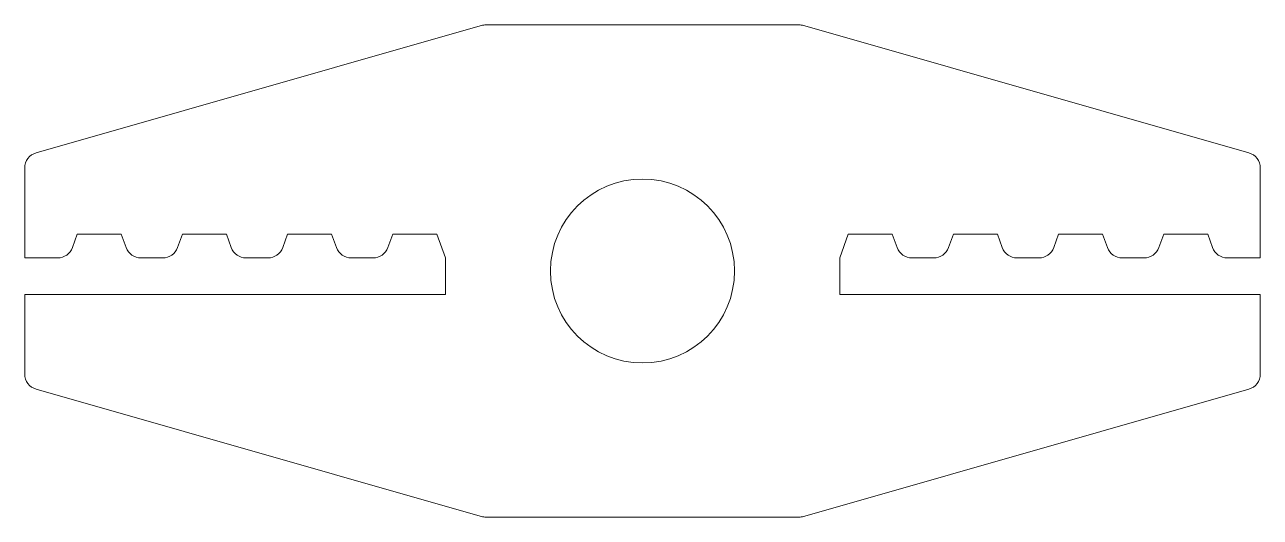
# Model space of a CAD drawing. Header units: inches. Extents: x 5.035 to 5.975, y 4.279 to 4.654.
import ezdxf

# ---------------------------------------------------------------- set-up
doc = ezdxf.new("R2010")
doc.units = ezdxf.units.IN
doc.header["$MEASUREMENT"] = 0

msp = doc.modelspace()

# ---------------------------------------------------------------- linework, layer by layer
at = {"color": 7, "linetype": 'Continuous', "lineweight": 15}
for p, q in [((5.04331, 4.55651), (5.38299, 4.65356)), ((5.62293, 4.65402), (5.38629, 4.65402)), ((5.9659, 4.55651), (5.62622, 4.65356)), ((5.03461, 4.54497), (5.03461, 4.47652)), ((5.97461, 4.47652), (5.97461, 4.54497)), ((5.07461, 4.49452), (5.07093, 4.48442)), ((5.10806, 4.49452), (5.07461, 4.49452)), ((5.11173, 4.48442), (5.10806, 4.49452)), ((5.15461, 4.49452), (5.15093, 4.48442)), ((5.18806, 4.49452), (5.15461, 4.49452)), ((5.19173, 4.48442), (5.18806, 4.49452)), ((5.23461, 4.49452), (5.23093, 4.48442)), ((5.26806, 4.49452), (5.23461, 4.49452)), ((5.27173, 4.48442), (5.26806, 4.49452)), ((5.31461, 4.49452), (5.31093, 4.48442)), ((5.34806, 4.49452), (5.31461, 4.49452)), ((5.35461, 4.47652), (5.34806, 4.49452)), ((5.65461, 4.47652), (5.66116, 4.49452)), ((5.66116, 4.49452), (5.69461, 4.49452)), ((5.69461, 4.49452), (5.69828, 4.48442)), ((5.73748, 4.48442), (5.74116, 4.49452)), ((5.74116, 4.49452), (5.77461, 4.49452)), ((5.77461, 4.49452), (5.77828, 4.48442)), ((5.81748, 4.48442), (5.82116, 4.49452)), ((5.82116, 4.49452), (5.85461, 4.49452)), ((5.85461, 4.49452), (5.85828, 4.48442)), ((5.89748, 4.48442), (5.90116, 4.49452)), ((5.90116, 4.49452), (5.93461, 4.49452)), ((5.93461, 4.49452), (5.93828, 4.48442)), ((5.05965, 4.47652), (5.03461, 4.47652)), ((5.13965, 4.47652), (5.12301, 4.47652)), ((5.21965, 4.47652), (5.20301, 4.47652)), ((5.29965, 4.47652), (5.28301, 4.47652)), ((5.35461, 4.44852), (5.35461, 4.47652)), ((5.65461, 4.44852), (5.65461, 4.47652)), ((5.70956, 4.47652), (5.7262, 4.47652)), ((5.78956, 4.47652), (5.8062, 4.47652)), ((5.86956, 4.47652), (5.8862, 4.47652)), ((5.94956, 4.47652), (5.97461, 4.47652)), ((5.03461, 4.44852), (5.03461, 4.38807)), ((5.03461, 4.44852), (5.35461, 4.44852)), ((5.97461, 4.44852), (5.65461, 4.44852)), ((5.97461, 4.38807), (5.97461, 4.44852)), ((5.38299, 4.27948), (5.04331, 4.37653)), ((5.62622, 4.27948), (5.9659, 4.37653)), ((5.38629, 4.27902), (5.62293, 4.27902))]:
    msp.add_line(p, q, dxfattribs=at)
msp.add_circle((5.50461, 4.46652), 0.07, dxfattribs=at)
for centre, start, end in [((5.38629, 4.64202), 90, 105.9454), ((5.62293, 4.64202), 74.0546, 90), ((5.04661, 4.54497), 105.9454, 180), ((5.96261, 4.54497), 0, 74.0546), ((5.05965, 4.48852), 270, 340), ((5.12301, 4.48852), 200, 270), ((5.13965, 4.48852), 270, 340), ((5.20301, 4.48852), 200, 270), ((5.21965, 4.48852), 270, 340), ((5.28301, 4.48852), 200, 270), ((5.29965, 4.48852), 270, 340), ((5.70956, 4.48852), 200, 270), ((5.7262, 4.48852), 270, 340), ((5.78956, 4.48852), 200, 270), ((5.8062, 4.48852), 270, 340), ((5.86956, 4.48852), 200, 270), ((5.8862, 4.48852), 270, 340), ((5.94956, 4.48852), 200, 270), ((5.04661, 4.38807), 180, 254.0546), ((5.96261, 4.38807), 285.9454, 0), ((5.38629, 4.29102), 254.0546, 270), ((5.62293, 4.29102), 270, 285.9454)]:
    msp.add_arc(centre, 0.012, start, end, dxfattribs=at)

doc.saveas('drawing.dxf')
